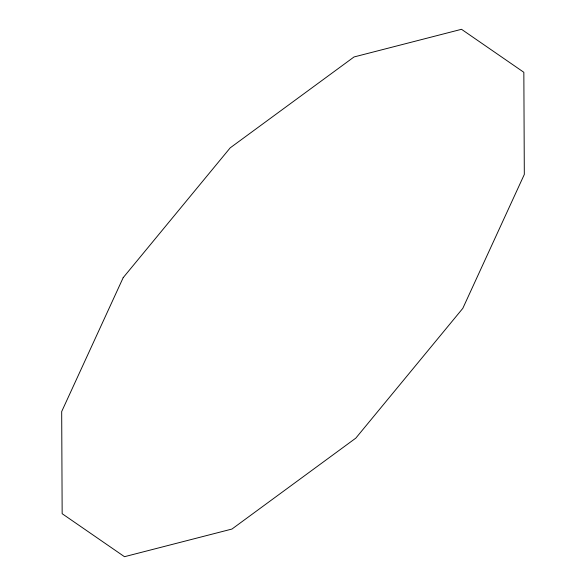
<?xml version="1.0" encoding="UTF-8"?>
<svg xmlns="http://www.w3.org/2000/svg" width="586" height="586" viewBox="0 0 586 586"><rect width="100%" height="100%" fill="white"/><g stroke="black" fill="none" stroke-linecap="round" stroke-linejoin="round"><path stroke-width="0.88" d="M123.185 277.654L61.684 411.562L62.16 513.702L124.488 556.7L231.968 529.041L355.805 438.138L462.815 308.346L524.316 174.438L523.84 72.298L461.512 29.3L354.032 56.959L230.195 147.862L123.185 277.654"/></g></svg>
